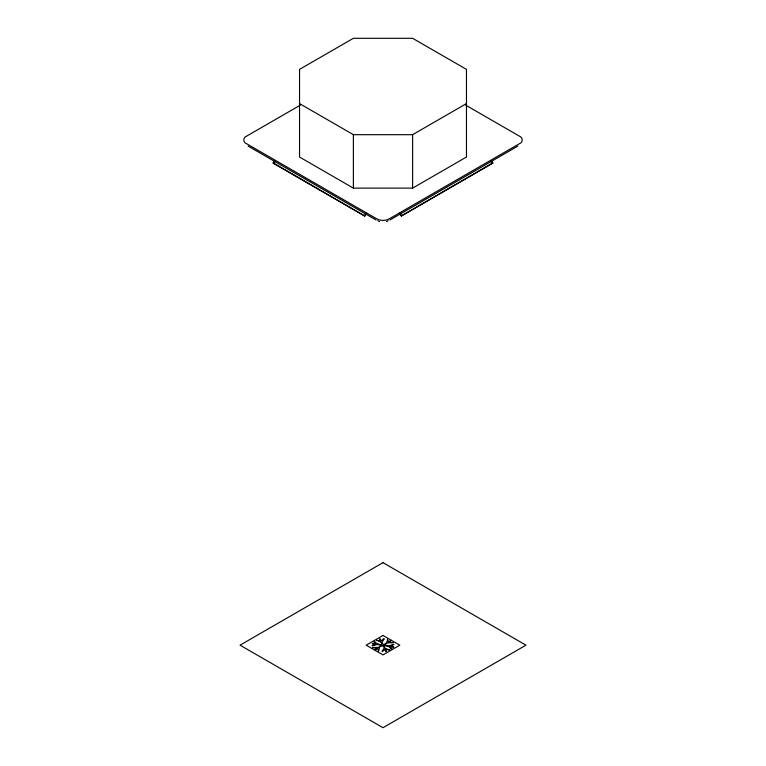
<?xml version="1.0" encoding="UTF-8"?>
<svg xmlns="http://www.w3.org/2000/svg" width="766" height="766" viewBox="0 0 766 766"><rect width="100%" height="100%" fill="white"/><g stroke="black" fill="none" stroke-linecap="round" stroke-linejoin="round"><path stroke-width="1.15" d="M492.701 162.507L490.671 160.975L492.816 163.168L401.614 215.888L400.838 215.284M365.87 213.072L365.037 215.792L364.386 215.888L273.184 163.168L275.32 160.975L273.299 162.507M365.755 212.986L364.922 215.409M273.127 162.986L275.329 161.195M273.376 163.024L364.712 215.955M365.162 215.284L364.865 215.945M300.262 105.172L246.987 135.927C242.707 137.267 242.707 142.591 246.987 143.931L376.068 218.454C380.252 221.068 385.748 221.068 389.932 218.454L519.013 143.931C523.293 142.591 523.293 137.267 519.013 135.927L465.738 105.172M299.535 103.592L353.385 134.682L412.615 134.682L466.465 103.592M412.615 188.12L466.465 157.03L466.465 69.39L412.615 38.3L353.385 38.3L299.535 69.39L299.535 157.03L353.385 188.12L412.615 188.12L412.615 134.682M389.932 219.966L517.883 146.095M401.288 215.955L492.624 163.024M386.466 221.47L388.199 220.838M377.801 220.838L379.534 221.47M248.117 146.095L376.068 219.966M490.671 161.195L492.873 162.986M401.183 215.945L400.13 213.072M401.078 215.409L400.245 212.986M353.385 134.682L353.385 188.12M387.912 640.922C386.706 643.679 395.926 637.274 388.601 642.329L393.37 642.626L387.835 642.904L383.996 644.982L388.879 645.843L393.954 644.398L390.373 646.064L393.896 647.126L389.999 646.676L391.981 648.859L391.426 649.185L388.582 646.399L383.776 645.594L385.183 648.419L389.942 650.114L385.537 649.252L386.504 651.359L385.652 651.387L384.455 649.491L382.186 651.675C381.238 650.411 386.457 648.16 382.847 645.891L382.454 645.872C377.82 645.891 380.06 649.702 378.404 651.138L377.887 648.515L375.072 649.961L374.919 649.434L377.006 647.998L372.697 647.586L378.404 647.394L381.861 645.278L377.064 644.484L372.266 645.958C371.405 644.149 379.63 644.809 372.276 643.651C373.482 641.946 377.81 645.958 374.181 641.228C374.756 642.731 383.642 647.184 381.439 643.105C380.683 640.635 372.238 639.658 378.998 640.692C382.349 643.287 377.198 634.736 381.439 640.931L383.584 638.748L384.34 638.854L381.995 642.157A3.849 2.221 0 0 1 382.09 642.358C382.971 647.653 388.439 641.592 387.433 639.189L387.912 640.922M383 562.646L240.055 645.173L383 727.7L525.945 645.173L383 562.646M383 635.464L366.186 645.173L383 654.882L399.814 645.173L383 635.464"/></g></svg>
